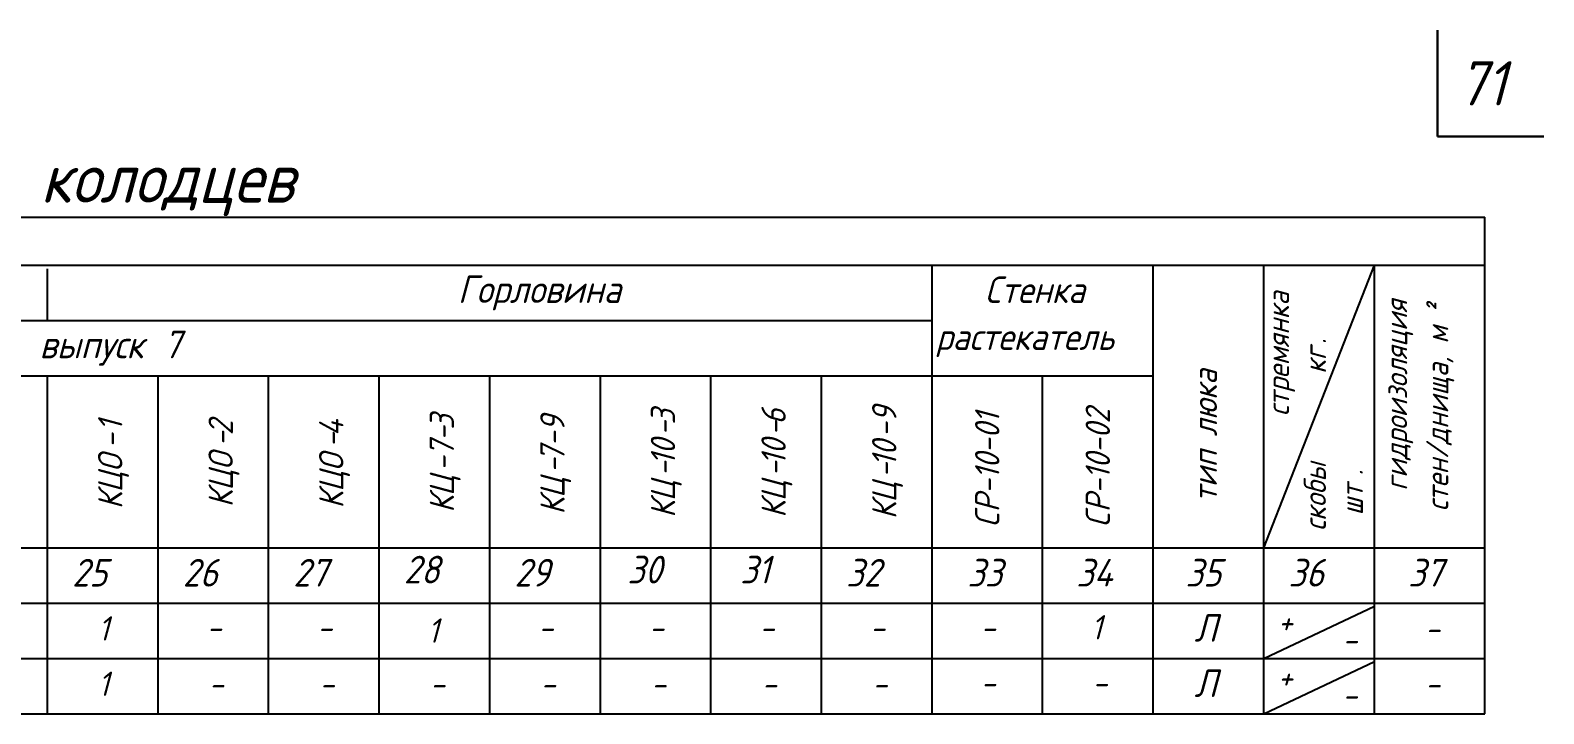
# Model space of a CAD drawing. Header units: millimetres. Extents: x 41756989 to 44740435, y 21258419 to 23626306.
# Drawn here: x 43108294 to 43121981, y 22515533 to 22521713 of the extents above; entities that cross this region are included whole.
import ezdxf

# ---------------------------------------------------------------- set-up
doc = ezdxf.new("R2010")
doc.units = ezdxf.units.MM
doc.styles.add('note', font='isocpeur.ttf', dxfattribs={"width": 0.9, "oblique": 15})

msp = doc.modelspace()

# ---------------------------------------------------------------- linework, layer by layer
at = {"linetype": 'Continuous', "lineweight": 30, "ltscale": 0.5}
for p, q in [((43121021.31873368, 22521712.76057393), (43121021.31873368, 22520752.76057386)), ((43121021.31873368, 22520752.76057386), (43121981.31873375, 22520752.76057386))]:
    msp.add_line(p, q, dxfattribs=at)
for p, q in [((43083598.26592933, 22520024.34031076), (43121449.66595476, 22520024.34031077)), ((43121449.66595477, 22515533.16642477), (43121449.66595476, 22520024.34031077)), ((43092449.66595476, 22519589.24326441), (43121449.66595476, 22519589.24326441)), ((43108449.66595476, 22519089.24326441), (43108449.66595476, 22519556.79178759)), ((43116449.66595476, 22519089.2432644), (43116449.66595476, 22519589.24326441)), ((43118449.66595476, 22515533.16642477), (43118449.66595476, 22519589.24326441)), ((43119449.66595476, 22515533.16642477), (43119449.66595476, 22519589.24326441)), ((43120449.66595477, 22515533.16642477), (43120449.66595476, 22519589.24326441)), ((43093449.66595476, 22519089.24326441), (43116449.66595476, 22519089.2432644)), ((43116449.66595476, 22518589.24326439), (43116449.66595476, 22519089.2432644)), ((43121449.66595476, 22515533.16642477), (43121449.66595476, 22519024.34031077)), ((43093449.66595476, 22518589.24326441), (43118449.66595476, 22518589.24326439)), ((43108449.66595476, 22515533.16642477), (43108449.66595476, 22518589.24326441)), ((43109449.66595476, 22515533.16642477), (43109449.66595476, 22518589.24326441)), ((43110449.66595476, 22515533.16642477), (43110449.66595476, 22518589.24326441)), ((43111449.66595476, 22515533.16642477), (43111449.66595476, 22518589.24326441)), ((43112449.66595476, 22515533.16642477), (43112449.66595476, 22518589.24326441)), ((43113449.66595476, 22515533.16642477), (43113449.66595476, 22518589.24326441)), ((43114449.66595476, 22515533.16642477), (43114449.66595476, 22518589.24326441)), ((43115449.66595476, 22515533.16642477), (43115449.66595476, 22518589.24326441)), ((43116449.66595476, 22515533.16642477), (43116449.66595476, 22518589.24326441)), ((43117449.66595476, 22515533.16642477), (43117449.66595476, 22518589.24326442)), ((43120449.66595476, 22515533.16642477), (43120449.66595476, 22518589.24326441)), ((43121449.66595476, 22515533.16642477), (43121449.66595476, 22518589.24326441)), ((43118449.66595476, 22515533.16642477), (43118449.66595476, 22518089.24326441)), ((43108449.66595476, 22515533.16642477), (43108449.66595476, 22517589.24326441)), ((43109449.66595476, 22515533.16642477), (43109449.66595476, 22517589.24326441)), ((43110449.66595476, 22515533.16642477), (43110449.66595476, 22517589.24326441)), ((43111449.66595476, 22515533.16642477), (43111449.66595476, 22517589.24326441)), ((43112449.66595476, 22515533.16642477), (43112449.66595476, 22517589.24326441)), ((43113449.66595476, 22515533.16642477), (43113449.66595476, 22517589.24326441)), ((43114449.66595476, 22515533.16642477), (43114449.66595476, 22517589.24326441)), ((43115449.66595476, 22515533.16642477), (43115449.66595476, 22517589.24326441)), ((43083598.26592933, 22517033.16642477), (43121449.66595476, 22517033.16642477)), ((43083598.26592933, 22516533.16642477), (43121449.66595476, 22516533.16642477)), ((43119449.66595476, 22516033.16642477), (43120449.66595476, 22516505.12800495)), ((43083598.26592933, 22516033.16642477), (43121449.66595476, 22516033.16642477)), ((43084449.66595476, 22516033.16642477), (43119449.66595476, 22516033.16642477)), ((43119449.66595476, 22515533.16642477), (43120449.66595476, 22516005.12800495)), ((43083598.26592933, 22515533.16642477), (43121449.66595476, 22515533.16642477))]:
    msp.add_line(p, q)
at = {"ltscale": 0.01}
msp.add_line((43119449.66595476, 22517033.16642477), (43120449.66595476, 22519589.24326441), dxfattribs=at)

# ---------------------------------------------------------------- texts
at = {"color": 7, "lineweight": 13, "style": 'note', "oblique": 15, "width": 0.9}
msp.add_text('71', height=400, dxfattribs=at).set_placement((43121205.4108665, 22521033.26437825))
at = {"linetype": 'ByBlock', "style": 'note', "oblique": 15, "width": 0.9}
for s, height, p in [('колодцев', 450, (43108386.44110532, 22520154.17267188)), ('Горловина', 250, (43112160.28399578, 22519247.14979091)), ('Стенка ', 240, (43116927.25204822, 22519247.14979091)), ('7', 250, (43109498.44392278, 22518747.14979091)), ('растекатель', 240, (43116483.49889667, 22518822.53777573)), ('выпуск ', 250, (43108377.1307403, 22518747.14979091))]:
    msp.add_text(s, height=height, dxfattribs=at).set_placement(p)
for s, height, p in [('стремянка', 200, (43119678.78217937, 22518224.31767722)), ('гидроизоляция', 200, (43120746.86186078, 22517549.51641918)), ('²', 200, (43121118.29043221, 22519148.28078203)), ('стен/днища, м', 200, (43121118.29043221, 22517363.9296191)), ('кг', 200, (43120012.11551271, 22518606.70548147)), ('.', 200, (43120012.11551271, 22518873.50777687)), ('тип люка', 220, (43119026.49288337, 22517444.56439681)), ('3', 220, (43114126.0793839, 22518147.09264139)), ('6', 220, (43115126.0793839, 22518147.09264139)), ('-9', 220, (43116126.97979318, 22518032.03534262)), ('CР-10-01', 220, (43117058.41348685, 22517212.09229569)), ('CР-10-02', 220, (43118058.41348685, 22517212.09229569)), ('1', 220, (43109126.97979318, 22518086.49509706)), ('2', 220, (43110126.0793839, 22518051.91938082)), ('4', 220, (43111126.0793839, 22518040.91938082)), ('3', 220, (43112126.0793839, 22518100.5564886)), ('-7-', 220, (43112126.0793839, 22517724.9357519)), ('7-9', 220, (43113126.0793839, 22517809.91938082)), ('-', 220, (43114126.0793839, 22518044.74612025)), ('-', 220, (43115126.0793839, 22518044.74612025)), ('-', 220, (43109126.97979318, 22517932.49509706)), ('-', 220, (43110126.0793839, 22517949.57285967)), ('-', 220, (43111126.0793839, 22517938.57285967)), ('10', 220, (43114126.0793839, 22517780.74612025)), ('10', 220, (43115126.0793839, 22517780.74612025)), ('10', 220, (43116126.97979318, 22517768.03534262)), ('КЦО', 220, (43109126.97979318, 22517382.49509706)), ('КЦО', 220, (43110126.0793839, 22517399.57285967)), ('КЦО', 220, (43111126.0793839, 22517388.57285967)), ('-', 220, (43113126.0793839, 22517707.57285967)), ('-', 220, (43114126.0793839, 22517678.3995991)), ('-', 220, (43115126.0793839, 22517678.3995991)), ('-', 220, (43116126.97979318, 22517665.68882148)), ('скобы', 200, (43120012.02454157, 22517186.60331921)), ('.', 200, (43120345.3578749, 22517686.60331921)), ('КЦ', 220, (43112126.0793839, 22517350.9357519)), ('КЦ', 220, (43113126.0793839, 22517333.57285967)), ('КЦ', 220, (43114126.0793839, 22517304.3995991)), ('КЦ', 220, (43115126.0793839, 22517304.3995991)), ('КЦ', 220, (43116126.97979318, 22517291.68882148)), ('шт', 200, (43120345.3578749, 22517326.60331921))]:
    msp.add_text(s, height=height, rotation=90, dxfattribs=at).set_placement(p)
at = {"style": 'note', "oblique": 15, "width": 0.9}
for s, height, p in [('25', 250, (43108672.54682254, 22516683.21334677)), ('26', 250, (43109672.54682254, 22516683.21334677)), ('27', 250, (43110672.54682254, 22516683.21334677)), ('28', 250, (43111672.54682254, 22516711.25176659)), ('29', 250, (43112672.54682254, 22516683.21334677)), ('30', 250, (43113693.38015588, 22516711.25176659)), ('31', 250, (43114714.21348921, 22516711.25176659)), ('32', 250, (43115672.54682254, 22516683.21334677)), ('33', 250, (43116768.72176953, 22516683.21334677)), ('34', 250, (43117753.63012297, 22516683.21334677)), ('35', 250, (43118742.2766384, 22516683.21334677)), ('36', 250, (43119672.54682255, 22516683.21334677)), ('37', 250, (43120754.23527091, 22516683.21334677)), ('1', 220, (43108906.48473326, 22516194.27159557)), ('1', 220, (43111886.73165084, 22516175.07758928)), ('1', 220, (43117886.73165084, 22516204.61411013)), ('Л', 250, (43118821.97327774, 22516184.09688362)), ('+', 220, (43119575.07013458, 22516255.13466429)), ('-', 220, (43109886.73165084, 22516204.61411013)), ('-', 220, (43110886.73165084, 22516204.61411013)), ('-', 220, (43112886.73165084, 22516204.61411013)), ('-', 220, (43113886.73165084, 22516204.61411013)), ('-', 220, (43114886.73165084, 22516204.61411013)), ('-', 220, (43115886.73165084, 22516204.61411013)), ('-', 220, (43116886.73165084, 22516204.61411013)), ('-', 220, (43120906.48473327, 22516194.27159557)), ('-', 220, (43120158.21239157, 22516092.95001226)), ('1', 220, (43108906.48473327, 22515694.27159557)), ('Л', 250, (43118821.97327774, 22515684.09688362)), ('+', 220, (43119575.07013458, 22515755.13466429)), ('-', 220, (43109906.48473327, 22515694.27159557)), ('-', 220, (43110906.48473327, 22515694.27159557)), ('-', 220, (43111906.48473327, 22515694.27159557)), ('-', 220, (43112906.48473327, 22515694.27159557)), ('-', 220, (43113906.48473327, 22515694.27159557)), ('-', 220, (43114906.48473327, 22515694.27159557)), ('-', 220, (43115906.48473327, 22515694.27159557)), ('-', 220, (43116886.73165084, 22515704.61411013)), ('-', 220, (43117897.12411941, 22515704.61411013)), ('-', 220, (43120158.21239157, 22515592.95001226)), ('-', 220, (43120906.48473327, 22515694.27159557))]:
    msp.add_text(s, height=height, dxfattribs=at).set_placement(p)

doc.saveas('drawing.dxf')
